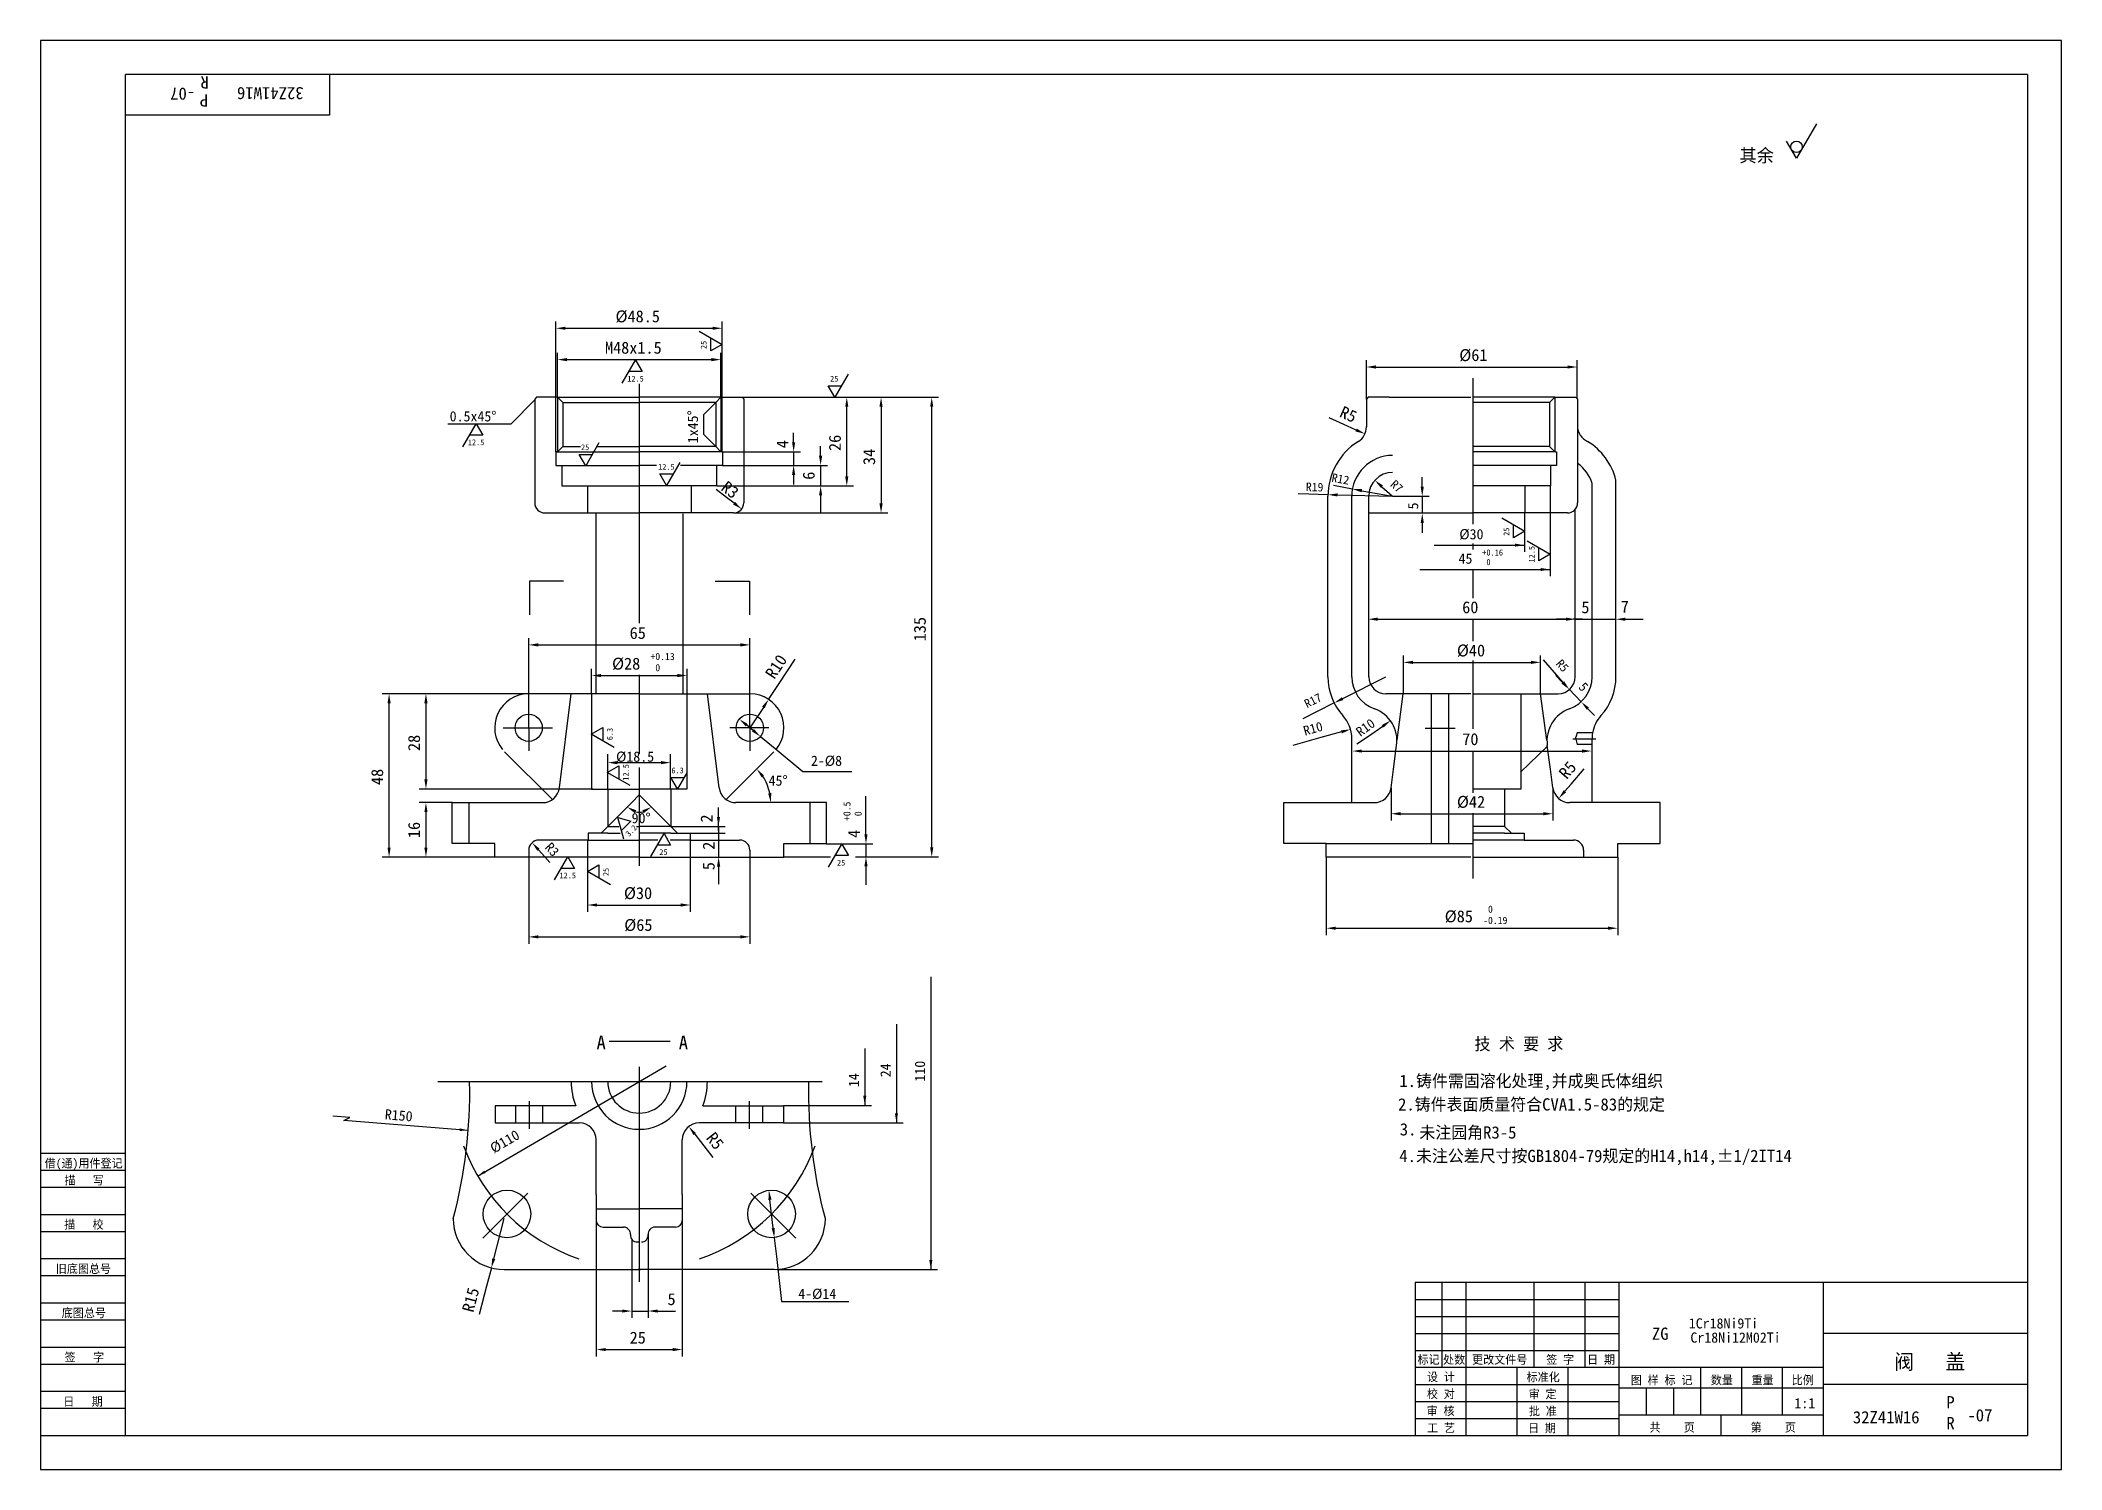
# Model space of a CAD drawing. Header units: metres. Extents: x 0 to 594, y 0 to 420.
import ezdxf

# ---------------------------------------------------------------- set-up
doc = ezdxf.new("R2010")
doc.units = ezdxf.units.M
for name, color, linetype in [('C', 6, 'Continuous'), ('D', 1, 'Continuous'), ('FL', 5, 'Continuous'), ('HA', 5, 'Continuous'), ('T', 7, 'Continuous'), ('TL', 4, 'Continuous')]:
    doc.layers.add(name, color=color, linetype=linetype)

# ---------------------------------------------------------------- blocks, each defined once
blk = doc.blocks.new('TUKUN2')
at = {"layer": 'FL'}
for p, q in [((594, 420), (0, 420)), ((0, 420), (0, 0)), ((594, 0), (594, 420)), ((0, 83), (25, 83)), ((0, 75), (25, 75)), ((0, 70), (25, 70)), ((0, 62), (25, 62)), ((0, 57), (25, 57)), ((412, 30), (412, 55)), ((419, 10), (419, 55)), ((439, 30), (439, 55)), ((454, 30), (454, 55)), ((0, 49), (25, 49)), ((404, 50), (464, 50)), ((0, 44), (25, 44)), ((404, 45), (464, 45)), ((0, 36), (25, 36)), ((404, 40), (464, 40)), ((0, 31), (25, 31)), ((404, 35), (464, 35)), ((449, 10), (449, 30)), ((404, 25), (464, 25)), ((0, 23), (25, 23)), ((0, 18), (25, 18)), ((404, 20), (464, 20)), ((404, 15), (464, 15)), ((0, 0), (594, 0))]:
    blk.add_line(p, q, dxfattribs=at)
at = {"layer": 'TL'}
for p, q in [((584, 410), (25, 410)), ((25, 10), (25, 410)), ((85, 410), (85, 398)), ((584, 410), (584, 10)), ((85, 398), (25, 398)), ((0, 93), (25, 93)), ((0, 88), (25, 88)), ((584, 55), (404, 55)), ((404, 55), (404, 10)), ((464, 10), (464, 55)), ((524, 10), (524, 55)), ((584, 40), (524, 40)), ((524, 30), (404, 30)), ((434, 10), (434, 30)), ((488, 16), (488, 30)), ((500, 16), (500, 30)), ((512, 16), (512, 30)), ((464, 24), (524, 24)), ((472, 16), (472, 24)), ((480, 16), (480, 24)), ((584, 25), (524, 25)), ((524, 16), (464, 16)), ((494, 10), (494, 16)), ((0, 10), (584, 10))]:
    blk.add_line(p, q, dxfattribs=at)
at = {"layer": 'T'}
for s, p in [('借(通)用件登记', (1.26, 88.76)), ('描   写', (7.09, 83.76)), ('描   校', (6.98, 70.76)), ('旧底图总号', (4.52, 57.76)), ('底图总号', (6.25, 44.76)), ('签   字', (7.1, 31.76)), ('标记', (404.71, 31.07)), ('处数', (412.22, 31.07)), ('更改文件号', (420.75, 31.07)), ('签 字', (442.53, 31.07)), ('日 期', (454.57, 31.07)), ('校 对', (407.48, 20.99)), ('设 计', (407.5, 25.99)), ('标准化', (436.77, 25.93)), ('审 定', (437.39, 20.93)), ('图 样 标 记', (467.4, 25.04)), ('数量', (490.92, 25.04)), ('重量', (502.88, 25.04)), ('比例', (514.7, 25.04)), ('日   期', (6.72, 18.76)), ('审 核', (407.41, 15.99)), ('批 准', (437.46, 15.93)), ('工 艺', (407.52, 10.99)), ('日 期', (437.18, 10.93)), ('共    页', (472.91, 11.13)), ('第    页', (502.62, 11.13))]:
    blk.add_text(s, height=2.5, dxfattribs=at).set_placement(p)

msp = doc.modelspace()

# ---------------------------------------------------------------- linework, layer by layer
at = {"layer": 'C'}
for p, q in [((176, 319.08), (176, 248.79)), ((421, 320.74), (421, 277.83)), ((421, 272.19), (421, 270.38)), ((421, 264.42), (421, 256.13)), ((421, 249.91), (421, 243.49)), ((421, 237.77), (421, 217.7)), ((176, 233.6), (176, 210.34)), ((136.04, 218), (150.45, 218)), ((143.5, 218), (143.5, 211.19)), ((214.12, 218), (202.6, 218)), ((208.5, 218), (208.5, 211.19)), ((406.98, 217.9), (415.83, 217.9)), ((450.36, 214.75), (457.16, 214.75)), ((421, 211.16), (421, 198.91)), ((176, 206.33), (176, 177.4)), ((421, 192.87), (421, 173.71)), ((116.8, 114), (229.79, 114)), ((176, 118.33), (176, 55.21)), ((143.68, 108.27), (143.68, 100.18)), ((208.32, 108.27), (208.32, 100.18)), ((143.24, 81.24), (130.04, 68.04)), ((208.76, 81.24), (221.96, 68.04))]:
    msp.add_line(p, q, dxfattribs=at)
for start, end in [(200.04, 251.18), (288.82, 339.96)]:
    msp.add_arc((176, 114), 55, start, end, dxfattribs=at)
at = {"layer": 'D'}
for p, q in [((521.95, 395.5), (516.09, 385.36)), ((516.09, 385.36), (513.17, 390.43)), ((151.51, 299.11), (151.51, 337.41)), ((154.31, 335.41), (197.55, 335.41)), ((193.61, 334.58), (200.37, 330.68)), ((200.35, 299.11), (200.35, 337.41)), ((152, 315.12), (152, 328.19)), ((196.99, 328.73), (196.99, 332.63)), ((200.37, 330.68), (196.99, 328.73)), ((200, 315.12), (200, 328.19)), ((154.8, 326.19), (197.2, 326.19)), ((170.99, 319.3), (174.89, 326.06)), ((176.85, 322.68), (172.94, 322.68)), ((174.89, 326.06), (176.85, 322.68)), ((237.37, 321.89), (233.46, 315.13)), ((389.68, 314.62), (389.68, 326.02)), ((392.48, 324.02), (448.83, 324.02)), ((451.63, 314.64), (451.63, 326.02)), ((152, 315.12), (152, 299.08)), ((200, 315.12), (200, 299.08)), ((206.21, 315.12), (238.98, 315.12)), ((231.51, 318.51), (235.41, 318.51)), ((233.46, 315.13), (231.51, 318.51)), ((238.98, 315.12), (249.05, 315.12)), ((249.05, 315.12), (263.95, 315.12)), ((445.04, 315.12), (445.04, 299.08)), ((145.29, 314.33), (138.22, 307.26)), ((198.5, 313.62), (194.97, 310.08)), ((194.97, 304.15), (194.97, 310.08)), ((236.98, 291.87), (236.98, 312.32)), ((247.05, 312.32), (247.05, 283.92)), ((261.95, 182.85), (261.95, 312.32)), ((384.14, 306.65), (378.72, 309.05)), ((138.22, 307.26), (119.7, 307.26)), ((124.14, 300.6), (128.04, 307.36)), ((129.99, 303.98), (126.09, 303.98)), ((128.04, 307.36), (129.99, 303.98)), ((198.5, 300.62), (194.97, 304.15)), ((221.36, 301.92), (221.36, 304.72)), ((386.7, 305.51), (384.14, 306.65)), ((158.3, 298.36), (162.2, 298.36)), ((160.25, 294.98), (158.3, 298.36)), ((164.16, 301.74), (160.25, 294.98)), ((200.49, 299.12), (223.36, 299.12)), ((221.36, 299.12), (221.36, 295.12)), ((229.29, 297.92), (229.29, 300.72)), ((182.02, 292.6), (185.92, 292.6)), ((183.97, 289.22), (182.02, 292.6)), ((187.88, 295.98), (183.97, 289.22)), ((200.49, 295.12), (223.36, 295.12)), ((221.36, 292.32), (221.36, 289.52)), ((223.36, 295.12), (231.29, 295.12)), ((229.29, 295.12), (229.29, 289.07)), ((406.1, 288.84), (406.1, 291.64)), ((201.64, 285.69), (198.62, 287.98)), ((198.79, 289.07), (231.29, 289.07)), ((203.87, 283.99), (201.64, 285.69)), ((229.29, 286.27), (229.29, 283.47)), ((231.29, 289.07), (238.98, 289.07)), ((372.8, 286.62), (369.65, 286.71)), ((378.4, 286.49), (372.8, 286.62)), ((385.58, 288.17), (380.07, 289.16)), ((381.2, 286.43), (397.39, 286.04)), ((388.34, 287.67), (397.39, 286.04)), ((394.27, 288.85), (397.3, 286.13)), ((397.39, 286.04), (408.1, 286.04)), ((406.1, 286.04), (406.1, 280.99)), ((443.72, 289.11), (443.72, 262.51)), ((203.71, 281.12), (249.05, 281.12)), ((229.29, 283.47), (229.29, 281.21)), ((429.53, 279.69), (436.29, 275.79)), ((436.17, 281.16), (436.17, 269.67)), ((406.1, 278.19), (406.1, 275.39)), ((406.1, 275.39), (406.1, 275.3)), ((432.91, 273.84), (432.91, 277.74)), ((436.29, 275.79), (432.91, 273.84)), ((409.58, 271.67), (436.17, 271.67)), ((436.96, 272.92), (443.72, 269.02)), ((440.34, 267.07), (440.34, 270.97)), ((443.72, 269.02), (440.34, 267.07)), ((405.42, 264.51), (443.72, 264.51)), ((393.05, 249.91), (448.32, 249.91)), ((448.32, 249.91), (445.52, 249.91)), ((453.22, 249.9), (450.42, 249.9)), ((451.12, 249.91), (456.14, 249.91)), ((456.02, 249.9), (463.01, 249.9)), ((465.81, 249.9), (468.61, 249.9)), ((468.61, 249.9), (471.04, 249.9)), ((143.5, 218), (143.5, 244.36)), ((208.5, 218), (208.5, 244.36)), ((146.3, 242.36), (205.7, 242.36)), ((217.11, 231.01), (221.85, 238.17)), ((400.56, 228.02), (400.56, 239.22)), ((440.85, 228.02), (440.85, 239.22)), ((445.64, 233.45), (441.76, 237.92)), ((161.97, 227.94), (161.97, 235.35)), ((164.77, 233.35), (187.23, 233.35)), ((190.03, 227.94), (190.03, 235.35)), ((382.73, 226.58), (395.39, 233)), ((403.36, 237.22), (438.05, 237.22)), ((447.34, 231.31), (445.4, 233.33)), ((447.48, 231.34), (445.64, 233.45)), ((111.3, 228), (100.47, 228)), ((143.5, 228), (111.3, 228)), ((214.02, 226.34), (217.11, 231.01)), ((449.29, 229.3), (452.84, 225.62)), ((102.47, 182.8), (102.47, 225.2)), ((113.3, 225.2), (113.3, 202.8)), ((212.47, 224), (208.5, 218)), ((375.23, 222.78), (371.05, 220.66)), ((380.23, 225.31), (375.23, 222.78)), ((454.79, 223.6), (456.73, 221.59)), ((161.89, 216.12), (165.27, 218.07)), ((168.65, 212.22), (161.89, 216.12)), ((165.27, 218.07), (165.27, 214.17)), ((209.43, 217.24), (207.57, 218.76)), ((211.59, 215.46), (215.92, 211.91)), ((376.31, 215.1), (368.04, 212.78)), ((382.34, 216.79), (376.31, 215.1)), ((390.34, 215.39), (386.89, 213.21)), ((394.48, 218.42), (390.34, 215.39)), ((166.75, 208.14), (166.75, 210.22)), ((166.75, 199.93), (166.75, 208.14)), ((185.16, 208.14), (185.16, 210.22)), ((185.16, 199.93), (185.16, 208.14)), ((215.92, 211.91), (224.11, 205.19)), ((388.35, 211.16), (453.07, 211.16)), ((166.6, 204.89), (169.98, 206.84)), ((173.36, 200.99), (166.6, 204.89)), ((169.55, 207.75), (182.36, 207.75)), ((169.98, 206.84), (169.98, 202.94)), ((185.26, 203.39), (189.17, 203.39)), ((187.21, 200.01), (185.26, 203.39)), ((189.95, 204.75), (187.21, 200.01)), ((224.11, 205.19), (238.5, 205.19)), ((449.84, 201.46), (453.7, 205.95)), ((162.39, 200), (111.3, 200)), ((166.75, 189), (173.82, 196.07)), ((173.82, 196.07), (176, 198.25)), ((178.18, 196.07), (176, 198.25)), ((185.25, 189), (178.18, 196.07)), ((242.62, 189.52), (242.62, 197.91)), ((396.94, 200.38), (396.94, 190.74)), ((444.49, 200.38), (444.49, 190.74)), ((448.02, 199.33), (449.84, 201.46)), ((121, 196), (111.3, 196)), ((113.3, 193.2), (113.3, 182.8)), ((171.43, 185.29), (169.74, 191.6)), ((169.74, 191.6), (173.51, 190.59)), ((173.51, 190.59), (170.75, 187.83)), ((199.28, 191.8), (199.28, 194.6)), ((199.32, 189.75), (199.32, 192.55)), ((199.32, 187.79), (199.32, 190.59)), ((399.74, 192.74), (441.69, 192.74)), ((160.82, 184.88), (160.82, 163.91)), ((179.37, 180.16), (183.27, 186.92)), ((183.27, 186.92), (185.22, 183.54)), ((185.25, 189), (201.28, 189)), ((191, 187), (201.28, 187)), ((191, 184.88), (191, 163.91)), ((199.32, 186.95), (197.32, 186.95)), ((199.28, 189), (199.28, 187)), ((199.32, 186.95), (199.32, 184.99)), ((199.32, 184.99), (199.32, 180.02)), ((242.62, 186.72), (242.62, 189.52)), ((111.3, 180), (100.47, 180)), ((133.5, 180), (111.3, 180)), ((143.5, 180), (143.5, 154.55)), ((146.37, 182.15), (148.24, 180.07)), ((148.24, 180.07), (149.72, 178.43)), ((151.08, 173.3), (154.98, 180.06)), ((154.98, 180.06), (156.93, 176.68)), ((185.22, 183.54), (181.32, 183.54)), ((208.5, 180), (208.5, 154.55)), ((218.55, 180.05), (232.17, 180.05)), ((230.94, 183.92), (244.62, 183.92)), ((231.59, 177.06), (235.49, 183.82)), ((237.45, 180.44), (233.54, 180.44)), ((235.49, 183.82), (237.45, 180.44)), ((239.52, 180.05), (244.62, 180.05)), ((242.62, 183.92), (242.62, 180.05)), ((244.62, 180.05), (263.95, 180.05)), ((377.89, 180), (377.89, 157.09)), ((463.54, 180), (463.54, 157.09)), ((156.93, 176.68), (153.03, 176.68)), ((160.74, 175.78), (164.12, 177.73)), ((167.5, 171.88), (160.74, 175.78)), ((164.12, 177.73), (164.12, 173.83)), ((199.32, 177.22), (199.32, 174.42)), ((199.32, 174.42), (199.32, 172)), ((242.62, 177.25), (242.62, 174.45)), ((242.62, 174.45), (242.62, 171.86)), ((163.62, 165.91), (188.2, 165.91)), ((146.3, 156.55), (205.7, 156.55)), ((380.69, 159.09), (460.74, 159.09)), ((261.69, 144.76), (261.69, 58.75)), ((251.58, 130.92), (251.58, 101.87)), ((167.18, 125.88), (185.07, 125.88)), ((242.27, 123.75), (242.27, 107.04)), ((128.5, 86.27), (183.92, 118.62)), ((218.39, 107.04), (244.27, 107.04)), ((90.96, 103.46), (85.98, 103.85)), ((89.16, 102.6), (90.96, 103.46)), ((125.69, 99.69), (89.16, 102.6)), ((218.39, 101.87), (253.58, 101.87)), ((192.29, 98.59), (194.01, 96.39)), ((194.01, 96.39), (197.66, 91.72)), ((215.37, 70.94), (214.41, 79.28)), ((133.23, 61.98), (136.32, 73.78)), ((163.36, 73.24), (163.36, 33.27)), ((188.64, 73.24), (188.64, 33.27)), ((173.77, 67.7), (173.77, 44.59)), ((178.61, 69.06), (178.61, 44.59)), ((215.69, 68.15), (216.33, 62.59)), ((216.33, 62.59), (217.84, 49.42)), ((131.1, 53.86), (128.91, 45.55)), ((132.52, 59.27), (131.1, 53.86)), ((216.56, 58.75), (263.69, 58.75)), ((217.84, 49.42), (237.56, 49.42)), ((170.97, 46.59), (168.17, 46.59)), ((173.77, 46.59), (178.61, 46.59)), ((181.41, 46.59), (184.21, 46.59)), ((184.21, 46.59), (186.63, 46.59)), ((166.16, 35.27), (185.84, 35.27))]:
    msp.add_line(p, q, dxfattribs=at)
msp.add_circle((516.09, 388.74), 1.69, dxfattribs=at)
for centre, radius, start, end in [((200.64, 196), 13.99, 11.49, 33.51), ((176, 198.25), 5.04, 257.29, 282.71)]:
    msp.add_arc(centre, radius, start, end, dxfattribs=at)
for points in [[(154.31, 335.87), (154.31, 334.94), (151.51, 335.41)], [(197.55, 335.87), (197.55, 334.94), (200.35, 335.41)], [(154.8, 326.66), (154.8, 325.72), (152, 326.19)], [(197.2, 326.66), (197.2, 325.72), (200, 326.19)], [(392.48, 324.49), (392.48, 323.56), (389.68, 324.02)], [(448.83, 324.49), (448.83, 323.56), (451.63, 324.02)], [(236.51, 312.32), (237.44, 312.32), (236.98, 315.12)], [(246.58, 312.32), (247.52, 312.32), (247.05, 315.12)], [(261.48, 312.32), (262.41, 312.32), (261.95, 315.12)], [(386.51, 305.09), (386.88, 305.94), (389.26, 304.38)], [(220.89, 301.92), (221.83, 301.92), (221.36, 299.12)], [(228.82, 297.92), (229.75, 297.92), (229.29, 295.12)], [(220.89, 292.32), (221.83, 292.32), (221.36, 295.12)], [(236.51, 291.87), (237.44, 291.87), (236.98, 289.07)], [(228.82, 286.27), (229.75, 286.27), (229.29, 289.07)], [(381.18, 285.96), (381.21, 286.89), (378.4, 286.49)], [(388.25, 287.21), (388.42, 288.13), (385.58, 288.17)], [(393.95, 288.5), (394.58, 289.2), (392.18, 290.72)], [(405.64, 288.84), (406.57, 288.84), (406.1, 286.04)], [(203.58, 283.62), (204.15, 284.37), (206.1, 282.3)], [(246.58, 283.92), (247.52, 283.92), (247.05, 281.12)], [(405.64, 278.19), (406.57, 278.19), (406.1, 280.99)], [(433.37, 272.12), (436.17, 271.67), (433.37, 271.22)], [(440.92, 264.96), (443.72, 264.51), (440.92, 264.06)], [(393.05, 250.38), (393.05, 249.44), (390.25, 249.91)], [(448.32, 250.38), (448.32, 249.44), (451.12, 249.91)], [(448.32, 250.38), (448.32, 249.44), (451.12, 249.91)], [(465.81, 250.36), (465.81, 249.43), (463.01, 249.9)], [(146.3, 242.83), (146.3, 241.89), (143.5, 242.36)], [(205.7, 242.83), (205.7, 241.89), (208.5, 242.36)], [(403.36, 237.69), (403.36, 236.75), (400.56, 237.22)], [(438.05, 237.69), (438.05, 236.75), (440.85, 237.22)], [(164.77, 233.81), (164.77, 232.88), (161.97, 233.35)], [(187.23, 233.81), (187.23, 232.88), (190.03, 233.35)], [(102, 225.2), (102.93, 225.2), (102.47, 228)], [(112.83, 225.2), (113.77, 225.2), (113.3, 228)], [(212.86, 223.75), (212.08, 224.26), (214.02, 226.34)], [(382.94, 226.16), (382.52, 226.99), (380.23, 225.31)], [(447.68, 231.64), (447.01, 230.99), (449.29, 229.3)], [(447.13, 231.03), (447.83, 231.65), (449.32, 229.23)], [(207.28, 218.4), (207.87, 219.12), (205.41, 220.54)], [(394.75, 218.05), (394.2, 218.8), (396.74, 220.08)], [(455.12, 223.93), (454.45, 223.28), (452.84, 225.62)], [(209.13, 216.88), (209.72, 217.6), (211.59, 215.46)], [(382.47, 216.34), (382.21, 217.24), (385.04, 217.54)], [(169.55, 208.22), (169.55, 207.28), (166.75, 207.75)], [(182.36, 208.22), (182.36, 207.28), (185.16, 207.75)], [(388.35, 211.63), (388.35, 210.69), (385.55, 211.16)], [(453.07, 211.63), (453.07, 210.69), (455.87, 211.16)], [(112.83, 202.8), (113.77, 202.8), (113.3, 200)], [(211.94, 203.43), (212.66, 204.02), (210.53, 205.89)], [(214.81, 198.83), (213.88, 198.74), (214.63, 196)], [(448.37, 199.03), (447.67, 199.63), (446.2, 197.21)], [(112.83, 193.2), (113.77, 193.2), (113.3, 196)], [(174.67, 192.93), (175.12, 193.75), (172.44, 194.69)], [(176.88, 193.75), (177.33, 192.93), (179.56, 194.69)], [(198.81, 191.8), (199.75, 191.8), (199.28, 189)], [(399.74, 193.21), (399.74, 192.27), (396.94, 192.74)], [(441.69, 193.21), (441.69, 192.27), (444.49, 192.74)], [(146.02, 181.84), (146.71, 182.46), (144.49, 184.23)], [(242.15, 186.72), (243.09, 186.72), (242.62, 183.92)], [(102, 182.8), (102.93, 182.8), (102.47, 180)], [(112.83, 182.8), (113.77, 182.8), (113.3, 180)], [(198.85, 177.22), (199.78, 177.22), (199.32, 180.02)], [(242.15, 177.25), (243.09, 177.25), (242.62, 180.05)], [(261.48, 182.85), (262.41, 182.85), (261.95, 180.05)], [(163.62, 166.38), (163.62, 165.45), (160.82, 165.91)], [(188.2, 166.38), (188.2, 165.45), (191, 165.91)], [(146.3, 157.02), (146.3, 156.09), (143.5, 156.55)], [(205.7, 157.02), (205.7, 156.09), (208.5, 156.55)], [(380.69, 159.56), (380.69, 158.63), (377.89, 159.09)], [(460.74, 159.56), (460.74, 158.63), (463.54, 159.09)], [(242.72, 109.84), (242.27, 107.04), (241.82, 109.84)], [(252.03, 104.67), (251.58, 101.87), (251.13, 104.67)], [(123.2, 99.5), (125.69, 99.69), (123.26, 100.28)], [(191.92, 98.3), (192.65, 98.88), (190.56, 100.8)], [(130.44, 87.85), (128.5, 86.27), (130.83, 87.17)], [(213.95, 79.23), (214.87, 79.33), (214.09, 82.06)], [(214.91, 70.88), (215.83, 70.99), (215.69, 68.15)], [(133.68, 61.86), (132.78, 62.1), (132.52, 59.27)], [(262.14, 61.55), (261.69, 58.75), (261.24, 61.55)], [(170.97, 47.05), (170.97, 46.12), (173.77, 46.59)], [(181.41, 47.05), (181.41, 46.12), (178.61, 46.59)], [(166.16, 35.74), (166.16, 34.8), (163.36, 35.27)], [(185.84, 35.74), (185.84, 34.8), (188.64, 35.27)]]:
    msp.add_solid(points, dxfattribs=at)
at = {"layer": 'FL'}
for p, q in [((451.32, 215.53), (451.14, 215.06)), ((451.14, 215.06), (451.32, 214.29)), ((451.63, 216.47), (451.32, 215.53)), ((451.32, 214.29), (451.63, 213.04))]:
    msp.add_line(p, q, dxfattribs=at)
at = {"layer": 'HA'}
msp.add_line((442.94, 212.57), (434.96, 204.99), dxfattribs=at)
at = {"layer": 'TL'}
for p, q in [((145.79, 315.12), (145.29, 314.62)), ((152, 315.12), (145.79, 315.12)), ((152, 315.12), (176.01, 315.12)), ((153.5, 313.62), (152, 315.12)), ((200, 315.12), (175.99, 315.12)), ((198.5, 313.62), (200, 315.12)), ((200, 315.12), (206.21, 315.12)), ((206.21, 315.12), (206.71, 314.62)), ((390.18, 315.12), (389.68, 314.62)), ((396.39, 315.12), (390.18, 315.12)), ((396.39, 315.12), (420.4, 315.12)), ((445.04, 315.12), (421.03, 315.12)), ((443.54, 313.62), (445.04, 315.12)), ((445.04, 315.12), (451.25, 315.12)), ((451.25, 315.12), (451.75, 314.62)), ((145.29, 314.62), (145.29, 284.12)), ((153.5, 313.62), (176.01, 313.62)), ((153.5, 313.62), (153.5, 300.62)), ((198.5, 313.62), (175.99, 313.62)), ((198.5, 313.62), (198.5, 300.62)), ((206.71, 314.62), (206.71, 284.12)), ((389.68, 314.62), (389.68, 306.4)), ((443.54, 313.62), (421.03, 313.62)), ((443.54, 313.62), (443.54, 300.62)), ((451.75, 314.62), (451.75, 284.12)), ((151.51, 299.12), (151.51, 295.12)), ((151.76, 299.12), (151.51, 299.12)), ((151.76, 299.12), (152, 299.12)), ((152, 299.12), (153.5, 300.62)), ((152, 299.12), (176.01, 299.12)), ((153.5, 300.62), (158.73, 300.62)), ((163.32, 300.62), (176.01, 300.62)), ((198.5, 300.62), (175.99, 300.62)), ((200, 299.12), (175.99, 299.12)), ((200, 299.12), (198.5, 300.62)), ((200.24, 299.12), (200, 299.12)), ((200.24, 299.12), (200.49, 299.12)), ((200.49, 299.12), (200.49, 295.12)), ((443.54, 300.62), (421.03, 300.62)), ((445.04, 299.12), (421.03, 299.12)), ((445.04, 299.12), (443.54, 300.62)), ((445.28, 299.12), (445.04, 299.12)), ((445.28, 299.12), (445.53, 299.12)), ((445.53, 299.12), (445.53, 295.12)), ((151.51, 295.12), (153.26, 295.12)), ((153.26, 295.12), (176.01, 295.12)), ((153.26, 295.12), (153.26, 289.12)), ((181.08, 295.12), (175.99, 295.12)), ((198.74, 295.12), (188.09, 295.12)), ((200.49, 295.12), (198.74, 295.12)), ((198.74, 295.12), (198.74, 289.12)), ((443.78, 295.12), (421.03, 295.12)), ((443.78, 295.12), (443.78, 289.12)), ((445.53, 295.12), (443.78, 295.12)), ((153.26, 289.12), (160.76, 289.12)), ((160.76, 289.12), (176.01, 289.12)), ((160.76, 289.12), (160.76, 281.12)), ((191.24, 289.12), (175.99, 289.12)), ((198.74, 289.12), (191.24, 289.12)), ((191.24, 289.12), (191.24, 281.12)), ((378.39, 233), (378.39, 286.04)), ((385.39, 233), (385.39, 286.04)), ((390.39, 281.04), (390.39, 286.04)), ((436.28, 289.12), (421.03, 289.12)), ((436.28, 289.12), (436.28, 281.12)), ((443.78, 289.12), (436.28, 289.12)), ((456.04, 233), (456.04, 289.82)), ((463.04, 233), (463.04, 290.81)), ((148.29, 281.12), (160.76, 281.12)), ((160.78, 281.12), (163.18, 281.12)), ((163.18, 281.12), (175.79, 281.12)), ((163.24, 280.92), (163.24, 228.17)), ((188.82, 281.12), (176.21, 281.12)), ((188.76, 280.92), (188.76, 228.17)), ((191.22, 281.12), (188.82, 281.12)), ((203.71, 281.12), (191.24, 281.12)), ((420.9, 281.04), (390.35, 281.04)), ((390.39, 233), (390.39, 281.04)), ((433.86, 281.12), (421.25, 281.12)), ((436.25, 281.12), (433.86, 281.12)), ((448.75, 281.12), (436.28, 281.12)), ((451.04, 233), (451.04, 282.18)), ((143.7, 261.11), (143.7, 251.22)), ((153.75, 261.11), (143.7, 261.11)), ((198.34, 261.11), (208.4, 261.11)), ((208.4, 261.11), (208.4, 251.22)), ((155.92, 228), (143.5, 228)), ((152.55, 200.38), (156, 228)), ((161.93, 228), (156, 228)), ((163.67, 228), (162, 228)), ((162, 228), (162, 200)), ((176, 228), (163.67, 228)), ((176, 228), (188.33, 228)), ((188.33, 228), (190, 228)), ((190, 228), (190, 200)), ((190.07, 228), (196, 228)), ((199.45, 200.38), (196, 228)), ((196.08, 228), (208.5, 228)), ((400.39, 228), (395.39, 228)), ((398.72, 214.36), (400.54, 227.98)), ((406.32, 228), (400.39, 228)), ((408.06, 228), (406.39, 228)), ((420.39, 228), (408.06, 228)), ((408.68, 228), (408.68, 183.95)), ((413.83, 228), (413.83, 183.95)), ((421.04, 228), (433.37, 228)), ((433.37, 228), (435.04, 228)), ((435.04, 228), (435.04, 200)), ((435.11, 228), (441.04, 228)), ((442.71, 214.36), (440.89, 227.98)), ((441.04, 228), (446.04, 228)), ((385.41, 195.93), (385.41, 214.84)), ((456.16, 216.47), (451.63, 216.47)), ((456.02, 213.04), (456.02, 214.84)), ((136.43, 210.93), (150.45, 196.9)), ((215.57, 210.93), (201.55, 196.9)), ((397.63, 205.88), (398.58, 212.8)), ((443.8, 205.88), (442.85, 212.8)), ((456.02, 213.04), (451.63, 213.04)), ((456.02, 195.93), (456.02, 213.04)), ((396.94, 200.38), (397.63, 205.88)), ((444.49, 200.38), (443.8, 205.88)), ((162, 200), (166.75, 200)), ((166.75, 200), (176, 200)), ((166.75, 200), (166.75, 189)), ((185.25, 200), (176, 200)), ((190, 200), (185.25, 200)), ((185.25, 200), (185.25, 189)), ((430.29, 200), (421.04, 200)), ((430.29, 200), (430.29, 189)), ((435.04, 200), (430.29, 200)), ((121, 196), (125.87, 196)), ((121, 184), (121, 196)), ((125.87, 196), (147.59, 196)), ((125.87, 195.98), (125.87, 183.92)), ((226.13, 196), (204.41, 196)), ((231, 196), (226.13, 196)), ((226.13, 195.98), (226.13, 183.92)), ((231, 184), (231, 196)), ((365.39, 184), (365.39, 196)), ((365.39, 196), (370.26, 196)), ((370.26, 196), (391.98, 196)), ((471.17, 196), (449.45, 196)), ((476.04, 196), (471.17, 196)), ((476.04, 184), (476.04, 196)), ((161, 185), (146.5, 185)), ((161, 187), (161, 185)), ((164.75, 187), (161, 187)), ((161, 185), (176, 185)), ((166.75, 189), (164.75, 187)), ((166.75, 187), (164.75, 187)), ((166.75, 189), (170.01, 189)), ((166.75, 187), (170.39, 187)), ((175.23, 189), (176, 189)), ((185.25, 189), (176, 189)), ((185.25, 187), (176, 187)), ((181.49, 185), (176, 185)), ((191, 185), (185.03, 185)), ((185.25, 189), (187.25, 187)), ((185.25, 187), (187.25, 187)), ((187.25, 187), (191, 187)), ((191, 187), (191, 185)), ((191, 185), (205.5, 185)), ((430.29, 189), (421.04, 189)), ((430.29, 187), (421.04, 187)), ((436.04, 185), (421.04, 185)), ((430.29, 189), (432.29, 187)), ((430.29, 187), (432.29, 187)), ((432.29, 187), (436.04, 187)), ((436.04, 187), (436.04, 185)), ((436.04, 185), (450.54, 185)), ((125.87, 184), (121, 184)), ((133.5, 184), (125.87, 184)), ((133.5, 180), (133.5, 184)), ((143.5, 180), (133.5, 180)), ((143.5, 182), (143.5, 180)), ((176, 180), (143.5, 180)), ((176, 180), (208.5, 180)), ((208.5, 182), (208.5, 180)), ((208.5, 180), (218.5, 180)), ((218.5, 180), (218.5, 184)), ((218.5, 184), (226.13, 184)), ((226.13, 184), (231, 184)), ((370.26, 184), (365.39, 184)), ((377.89, 184), (370.26, 184)), ((377.89, 184), (420.96, 184)), ((377.89, 180), (377.89, 184)), ((387.89, 180), (377.89, 180)), ((420.39, 180), (387.89, 180)), ((421.04, 180), (453.54, 180)), ((453.54, 182), (453.54, 180)), ((453.54, 180), (463.54, 180)), ((463.54, 184), (471.17, 184)), ((463.54, 180), (463.54, 184)), ((471.17, 184), (476.04, 184)), ((133.66, 106.86), (133.66, 101.86)), ((157.32, 106.86), (133.66, 106.86)), ((133.66, 101.86), (158.36, 101.86)), ((139.73, 101.94), (139.73, 106.86)), ((147.62, 101.94), (147.62, 106.86)), ((218.34, 101.86), (193.64, 101.86)), ((194.68, 106.86), (218.34, 106.86)), ((204.38, 101.94), (204.38, 106.86)), ((212.27, 101.94), (212.27, 106.86)), ((218.34, 106.86), (218.34, 101.86)), ((163.36, 80.82), (163.36, 96.86)), ((188.64, 80.82), (188.64, 96.86)), ((163.36, 80.82), (163.36, 76.65)), ((188.64, 80.82), (188.64, 76.65)), ((163.36, 76.65), (163.36, 73.24)), ((163.4, 76.65), (176.07, 76.65)), ((188.6, 76.65), (175.93, 76.65)), ((188.64, 76.65), (188.64, 73.24)), ((165.36, 71.24), (171.4, 71.24)), ((175.38, 66.89), (176.07, 66.89)), ((186.64, 71.24), (180.6, 71.24)), ((136.32, 58.78), (176.32, 58.78)), ((215.68, 58.78), (175.68, 58.78))]:
    msp.add_line(p, q, dxfattribs=at)
for points in [[(451.71, 306.72, 0.3), (454.71, 302.16, 0.3)], [(121.32, 73.78, 0.07), (126.15, 113.9, 0.07)], [(230.68, 73.78, -0.07), (225.85, 113.9, -0.07)]]:
    msp.add_lwpolyline(points, format="xyb", dxfattribs=at)
for centre, radius in [((143.5, 218), 4), ((208.5, 218), 4), ((137.11, 75.11), 7), ((214.89, 75.11), 7)]:
    msp.add_circle(centre, radius, dxfattribs=at)
for centre, radius, start, end in [((384.68, 306.4), 5, 301.97, 0), ((397.39, 286.04), 19, 121.97, 180), ((397.39, 286.04), 12, 90, 180), ((444.65, 286.04), 19, 14.53, 58.03), ((397.39, 286.04), 7, 90, 180), ((444.65, 286.04), 12, 18.32, 53.73), ((148.29, 284.12), 3, 180, 270), ((203.71, 284.12), 3, 270, 0), ((448.75, 284.12), 3, 270, 0), ((395.39, 233), 17, 180, 222.25), ((395.39, 233), 10, 180, 250.37), ((395.39, 233), 5, 180, 270), ((446.04, 233), 5, 270, 0), ((446.04, 233), 10, 289.63, 0), ((446.04, 233), 17, 317.75, 0), ((143.5, 218), 10, 90.53, 219.65), ((208.5, 218), 10, 320.35, 89.47), ((375.41, 214.84), 10, 0, 42.25), ((388.67, 214.16), 10, 352.15, 70.37), ((452.76, 214.16), 10, 109.63, 187.85), ((466.02, 214.84), 10, 137.75, 170.67), ((466.02, 214.84), 10, 170.83, 180), ((147.59, 201), 5, 270, 352.87), ((204.41, 201), 5, 187.13, 270), ((391.98, 201), 5, 270, 352.87), ((449.45, 201), 5, 187.13, 270), ((146.5, 182), 3, 90, 180), ((205.5, 182), 3, 0, 90), ((450.54, 182), 3, 0, 90), ((176, 114), 20, 180, 200.92), ((176, 114), 14, 180, 0), ((176, 114), 9.25, 180, 0), ((176, 114), 20, 339.08, 0), ((158.36, 96.86), 5, 0, 90), ((193.64, 96.86), 5, 90, 180), ((136.32, 73.78), 15, 180, 270), ((165.36, 73.24), 2, 180, 270), ((186.64, 73.24), 2, 270, 0), ((215.68, 73.78), 15, 270, 0), ((171.4, 69.24), 2, 355.01, 90), ((175.38, 68.89), 2, 175.01, 270), ((176.62, 68.89), 2, 270, 4.99), ((180.6, 69.24), 2, 90, 184.99)]:
    msp.add_arc(centre, radius, start, end, dxfattribs=at)

# ---------------------------------------------------------------- block references
at = {"layer": 'D'}
msp.add_blockref('TUKUN2', (0, 0), dxfattribs=at)

# ---------------------------------------------------------------- texts
for s, height, rotation, p in [('-07', 3.6, 180, (45.48, 406.09)), ('P', 3.6, 180, (49.27, 404.15)), ('R', 3.6, 180, (49.48, 409.46)), ('32Z41W16', 3.6, 180, (77.36, 406.25)), ('25', 1.7, 90, (195.76, 329.3)), ('1x45%%d', 3, 90, (193.25, 301.62)), ('R5', 3.5, 336.11, (381.52, 309.49)), ('26', 3.5, 90, (235.23, 299.34)), ('4', 3.5, 90, (219.84, 300.14)), ('34', 3.5, 90, (245.3, 295.2)), ('6', 3.5, 90, (227.54, 290.89)), ('R12', 2.52, 349.81, (379.33, 290.34)), ('R3', 3.5, 322.78, (199.75, 288)), ('R19', 2.52, 358.65, (371.88, 287.55)), ('R7', 2.52, 318.06, (396.51, 289.19)), ('5', 3, 90, (404.91, 282.17)), ('25', 1.7, 90, (431.68, 274.41)), ('12.5', 1.7, 90, (439.11, 266.59)), ('135', 3.5, 90, (260.2, 243.42)), ('R10', 3.5, 56.51, (215.7, 232.05)), ('R5', 2.52, 311.03, (445.23, 236.73)), ('R17', 2.52, 26.89, (372.25, 223.74)), ('5', 2.8, 314, (451.84, 229.75)), ('R10', 2.8, 36.27, (387.93, 215.29)), ('28', 3.5, 90, (111.55, 211.17)), ('6.3', 1.7, 90, (168.2, 214.34)), ('R10', 2.8, 15.64, (371.63, 215.67)), ('R5', 3.5, 49.37, (448.57, 202.66)), ('48', 3.5, 90, (100.72, 201.17)), ('12.5', 1.7, 90, (172.91, 202.46)), ('+0.5', 2.1, 90, (238.07, 190.6)), ('16', 3.5, 90, (111.55, 185.58)), ('2', 3.5, 90, (197.53, 190.15)), (' 0', 2.1, 90, (241.36, 190.6)), ('R3', 2.8, 312.07, (148.07, 182.72)), ('3.2', 1.7, 45, (172.94, 185.88)), ('2', 3.5, 90, (198.15, 182.14)), ('4', 3.5, 90, (240.87, 185.65)), ('5', 3.5, 90, (198.15, 176.15)), ('25', 1.7, 90, (167.05, 174.41)), ('24', 3, 90, (249.87, 115.29)), ('110', 3, 90, (259.98, 114.02)), ('14', 3, 90, (240.55, 112.39)), ('R150', 3, 355.46, (101.12, 102.94)), ('%%c110', 3, 30.28, (133.26, 92.83)), ('R5', 3.5, 308.04, (195.45, 97.39)), ('R15', 3.5, 75.29, (127.22, 45.99))]:
    msp.add_text(s, height=height, rotation=rotation, dxfattribs=at).set_placement(p)
for s, height, p in [('其余', 3.9, (499.32, 384.26)), ('%%C48.5', 3.5, (169.01, 337.16)), ('M48x1.5', 3.5, (165.92, 327.94)), ('%%C61', 3.5, (416.99, 325.77)), ('12.5', 1.7, (172.47, 319.75)), ('25', 1.7, (232.09, 319.74)), ('0.5x45%%d', 3, (120.27, 308.04)), ('12.5', 1.7, (125.61, 301.05)), ('25', 1.7, (158.88, 299.59)), ('12.5', 1.7, (181.54, 293.83)), ('%%c30', 3, (417, 273.39)), ('45', 3, (416.77, 266.22)), ('+0.16', 1.8, (423.73, 268.62)), (' 0', 1.8, (423.73, 265.8)), ('60', 3.5, (417.85, 251.66)), ('5', 3.5, (452.87, 251.66)), ('7', 3.5, (464.45, 251.81)), ('65', 3.5, (173.17, 244.11)), ('%%C28', 3.5, (168, 235.1)), ('+0.13', 2.1, (179.28, 237.9)), ('%%c40', 3.5, (416.29, 238.97)), (' 0', 2.1, (179.28, 234.61)), ('70', 3.5, (417.87, 212.91)), ('%%C18.5', 3, (169.17, 208.02)), ('2-%%C8', 3, (226.44, 206.81)), ('6.3', 1.7, (185.43, 204.62)), ('45%%d', 3, (214, 200.97)), ('%%C42', 3.5, (416.3, 194.49)), ('90%%d', 3, (173.74, 189.96)), ('25', 1.7, (181.89, 180.61)), ('25', 1.7, (234.12, 177.51)), ('12.5', 1.7, (152.55, 173.75)), ('%%c30', 3.5, (171.49, 167.66)), ('%%c65', 3.5, (171.58, 158.3)), ('%%C85', 3.5, (412.71, 160.84)), ('-0.19', 2.1, (424, 160.35)), (' 0', 2.1, (424, 163.64)), ('A', 4, (163.44, 123.51)), ('A', 4, (187.6, 123.51)), ('技 术 要 求', 3.6, (421.49, 123.3)), ('1.铸件需固溶化处理,并成奥氏体组织', 3.6, (399.37, 112.43)), ('2.铸件表面质量符合CVA1.5-83的规定', 3.6, (399, 105.52)), ('3.', 3.6, (399.5, 98.2)), ('未注园角R3-5', 3.6, (405.27, 97.28)), ('4.未注公差尺寸按GB1804-79规定的H14,h14,%%p1/2IT14', 3.6, (399.36, 90.38)), ('5', 3.5, (184.3, 48.34)), ('4-%%c14', 3, (222.71, 50.16)), ('ZG', 3.6, (473.61, 38.13)), ('1Cr18Ni9Ti', 3, (484.44, 41.46)), ('25', 3.5, (173.17, 37.02)), ('Cr18Ni12M02Ti', 3, (484.91, 37.3)), ('阀   盖', 4.5, (544.8, 29.44)), ('1:1', 3, (515.47, 18)), ('P', 3.6, (560.14, 17.99)), ('32Z41W16', 3.6, (532.66, 13.58)), ('R', 3.6, (560.14, 11.87)), ('-07', 3.6, (566.33, 14.16))]:
    msp.add_text(s, height=height, dxfattribs=at).set_placement(p)

doc.saveas('drawing.dxf')
